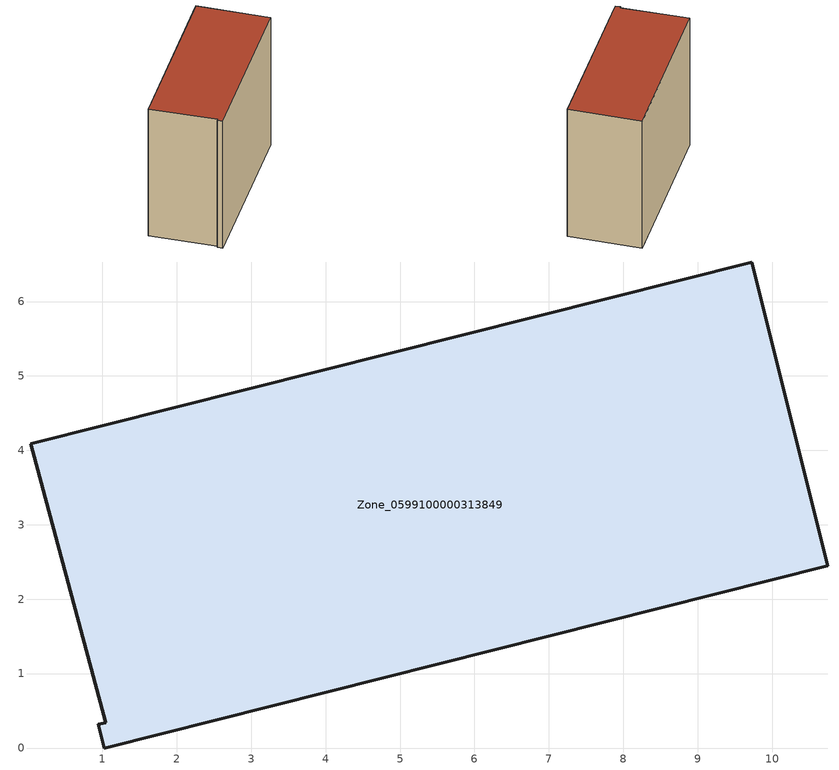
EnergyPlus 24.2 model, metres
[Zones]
Zone_0599100000313849
 floor ground (C_G): 0.95,0.32 1.05,0.34 0.04,4.09 9.73,6.53 10.75,2.45 1.03,0 z0
 wall outside (C_F): 10.75,2.45 9.73,6.53 0.04,4.09 1.05,0.34 0.95,0.32 1.03,0 10.75,2.45 z0:8.42
 roof outside (C_R): 1.05,0.34 0.95,0.32 1.03,0 10.75,2.45 9.73,6.53 0.04,4.09 z8.42
[BUILDING]
Pand.0599100000313849: North Axis=0; Terrain=City; Loads Convergence Tolerance Value=0.04; Temperature Convergence Tolerance Value=0.4; Solar Distribution=FullExterior; Maximum Number of Warmup Days=25; Minimum Number of Warmup Days=1
[Site:Location]
Rotterdam.The.Hague.AP_ZH_NLD Design_Conditions: Latitude=51.96; Longitude=4.45; Time Zone=1; Elevation=-4.5
[SITE:GROUNDTEMPERATURE:BUILDINGSURFACE]
18, 18, 18, 18, 18, 18, 18, 18, 18, 18, 18, 18
[MATERIAL] Thermal Absorptance=0.9; Solar Absorptance=0.7; Visible Absorptance=0.7
Name | Roughness | Thickness | Conductivity | Density | Specific Heat
G.TI.1992-2005 | MediumSmooth | 0.15 | 0.06 | 540 | 1210
F.TI.1992-2005 | Rough | 0.3 | 0.12 | 1920 | 840
R.TI.1992-2005 | MediumRough | 0.2 | 0.08 | 1500 | 1000
[CONSTRUCTION]
C_G: G.TI.1992-2005
C_F: F.TI.1992-2005
C_R: R.TI.1992-2005
[ZONE]
Zone_0599100000313849: Type=1; Multiplier=1; Ceiling Height=Autocalculate; Volume=Autocalculate; Floor Area=autocalculate; Part of Total Floor Area=Yes
[ZONEINFILTRATION:DESIGNFLOWRATE]
Infil_Zone_0599100000313849: Zone or ZoneList or Space or SpaceList=Zone_0599100000313849; Schedule=AlwaysOn; Design Flow Rate Calculation Method=Flow/Area; Flow Rate per Floor Area=0.0015; Constant Term Coefficient=1; Temperature Term Coefficient=0; Velocity Term Coefficient=0; Velocity Squared Term Coefficient=0
[HVACTEMPLATE:ZONE:IDEALLOADSAIRSYSTEM]
Zone_0599100000313849: Maximum Heating Supply Air Temperature=50; Minimum Cooling Supply Air Temperature=13; Maximum Heating Supply Air Humidity Ratio=0.0156; Minimum Cooling Supply Air Humidity Ratio=0.0077; Heating Limit=NoLimit; Cooling Limit=NoLimit; Dehumidification Control Type=ConstantSensibleHeatRatio; Cooling Sensible Heat Ratio=0.7; Dehumidification Setpoint=60; Humidification Control Type=None; Humidification Setpoint=30; Outdoor Air Method=None; Outdoor Air Flow Rate per Person=0.00944; Outdoor Air Flow Rate per Zone Floor Area=0; Outdoor Air Flow Rate per Zone=0; Demand Controlled Ventilation Type=None; Outdoor Air Economizer Type=NoEconomizer; Heat Recovery Type=None; Sensible Heat Recovery Effectiveness=0.7; Latent Heat Recovery Effectiveness=0.65
[ZONECONTROL:THERMOSTAT]
ThermostatControl_Zone_0599100000313849: Zone or ZoneList=Zone_0599100000313849; Control Type Schedule=DualSetpointControlType; Control 1=Thermostat_Zone_0599100000313849; Temperature Difference Between Cutout And Setpoint=0
[THERMOSTATSETPOINT:DUALSETPOINT]
Thermostat_Zone_0599100000313849: Heating Setpoint Temperature Schedule=HeatingSetpoint_Zone_0599100000313849; Cooling Setpoint Temperature Schedule=CoolingSetpoint_Zone_0599100000313849
[SCHEDULE:COMPACT]
HeatingSetpoint_Zone_0599100000313849: Through: 12/31, For: AllDays, Until: 24:00, 21
CoolingSetpoint_Zone_0599100000313849: Through: 12/31, For: AllDays, Until: 24:00, 24
DualSetpointControlType: Through: 12/31, For: AllDays, Until: 24:00, 4
AlwaysOn: Through: 12/31, For: AllDays, Until: 24:00, 1
